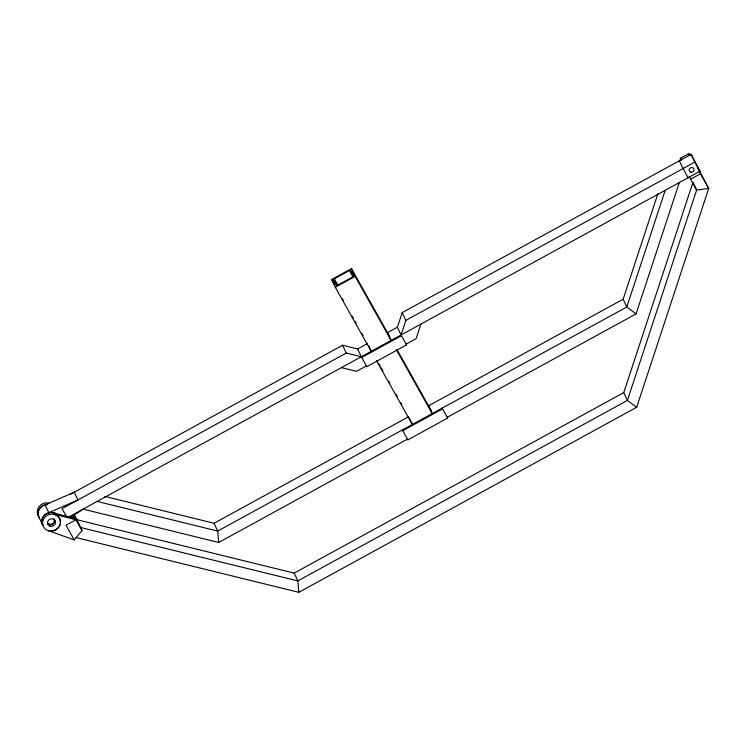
<?xml version="1.0" encoding="UTF-8"?>
<svg xmlns="http://www.w3.org/2000/svg" width="746" height="746" viewBox="0 0 746 746"><rect width="100%" height="100%" fill="white"/><g stroke="black" fill="none" stroke-linecap="round" stroke-linejoin="round"><path stroke-width="1.12" d="M368.505 345.463L371.238 351.301L335.29 287.275L331.644 279.489L351.515 268.607L355.161 276.393L391.109 340.418L387.463 332.632L397.404 327.186L402.206 312.593L691.169 154.329L699.953 171.272L68.166 517.295M691.169 154.329L694.815 162.124L405.852 320.388L401.05 334.973L406.551 344.904L366.799 366.668L361.306 356.747L346.228 353.045L62.03 508.688L66.599 516.819M420.921 324.09L416.119 338.684L406.188 344.12L406.551 344.904M396.247 349.566L432.204 413.592L428.549 405.805L623.152 299.221L657.944 193.522M665.218 190.295L626.808 307.007L217.72 531.059L97.139 501.424M447.525 417.154L636.077 313.889L679.28 182.593M74.124 514.796L76.885 519.71L294.176 573.115L623.768 392.601L692.978 182.285L696.624 190.081L627.414 400.397L297.822 580.901L80.54 527.506L74.46 516.67L71.476 518.302M76.129 537.586L298.829 592.315L636.683 407.279L708.7 188.44L697.93 167.971M48.779 530.854A9.064 8.393 -25.1 0 1 45.469 516.661A9.064 8.393 -25.1 0 1 60.239 520.288A9.064 8.393 -25.1 0 1 48.779 530.854L74.199 539.871L81.995 530.62L76.885 519.71M70.833 517.342L83.067 509.126L218.727 542.473L407.269 439.207M334.32 278.808C332.296 279.377 335.756 286.8 337.379 285.345L352.485 277.074C354.341 276.719 351.114 269.026 349.417 270.528L334.32 278.808L337.742 284.897M335.29 287.275L355.161 276.393M680.324 159.747A1.361 1.259 -25.1 0 1 680.902 158.003L688.455 153.863A1.361 1.259 -25.1 0 1 690.264 154.31M70.311 494.374L342.582 345.249L357.651 348.96L367.591 343.514M700.485 173.809L708.7 188.44L696.624 190.081L690.544 179.245L700.485 173.809L697.286 166.992M104.757 496.407L214.074 523.272L408.677 416.688M447.637 418.077L442.136 408.146L442.499 408.929L402.756 430.694L402.392 429.92L407.894 439.842L447.637 418.077L447.274 417.294M341.426 367.629L356.504 371.331L366.435 365.894L366.799 366.668M54.206 514.348L53.553 512.94L75.337 518.545M636.077 313.889L626.808 307.007L623.152 299.221M636.683 407.279L627.414 400.397L623.768 392.601M694.815 162.124L699.953 171.272M688.026 177.8L679.242 160.866M351.515 268.607L389.748 336.698M397.17 349.902L431.402 410.887M350.359 270.406L353.212 275.488M349.417 270.528L353.418 277.643M333.667 279.554L337.089 285.653M331.644 279.489L334.497 284.571M342.479 298.801L343.626 300.825M352.187 316.071L353.324 318.104M355.04 321.153L356.178 323.186M361.885 333.35L363.022 335.383M379.005 363.843L380.143 365.876M381.29 367.909L382.996 370.958M388.703 381.113L389.85 383.146M396.126 394.326L397.264 396.359M400.686 402.458L401.833 404.491M376.376 360.449L412.324 424.474L409.134 417.657M81.995 530.62L73.546 514.731M74.199 539.871L65.974 525.231L75.915 519.794L54.132 514.19A9.064 8.393 -25.1 0 1 60.361 522.331M688.455 153.863L689.183 155.42A1.361 1.259 -25.1 0 1 690.526 155.401M680.902 158.003L681.63 159.56A1.361 1.259 -25.1 0 0 680.902 160.67M689.173 176.326L690.544 179.245M402.206 312.593L405.852 320.388M397.404 327.186L401.413 335.756L361.67 357.52L357.651 348.96M407.521 439.068L407.894 439.842M342.582 345.249L346.228 353.045M294.176 573.115L297.822 580.901L298.829 592.315M214.074 523.272L217.72 531.059L218.727 542.473M42.811 525.398A9.064 8.393 -25.1 0 1 45.655 514.358A9.064 8.393 -25.1 0 1 57.377 514.945M54.337 519.085A4.084 3.777 -25.1 0 1 52.612 524.335A4.084 3.777 -25.1 0 1 47.184 523.002M53.553 512.94A9.064 8.393 -25.1 0 1 57.451 515.094M59.95 524.541A9.064 8.393 -25.1 0 1 53.33 530.639M52.565 530.807A9.064 8.393 -25.1 0 1 51.008 530.956M39.016 517.295A9.064 8.393 -25.1 0 1 47.39 504.427M38.288 515.738A9.064 8.393 -25.1 0 1 39.398 506.292A9.064 8.393 -25.1 0 1 48.956 503.13M55.521 513.453A9.064 8.393 -25.1 0 0 44.667 514.945A9.064 8.393 -25.1 0 0 42.736 525.24L39.09 517.454A9.064 8.393 -25.1 0 1 47.455 504.585M53.871 519.141A3.627 3.357 -25.1 0 1 52.332 523.813A3.627 3.357 -25.1 0 1 47.511 522.629M74.283 492.192L45.133 504.902L48.779 512.688L77.929 499.988L74.283 492.192M50.271 526.312A4.084 3.777 -25.1 0 0 55.428 521.557A4.084 3.777 -25.1 0 0 48.779 519.925A4.084 3.777 -25.1 0 0 50.271 526.312M690.871 172.121A2.49 2.303 -25.1 0 0 694.022 169.221A2.49 2.303 -25.1 0 0 689.966 168.223A2.49 2.303 -25.1 0 0 690.871 172.121"/></g></svg>
